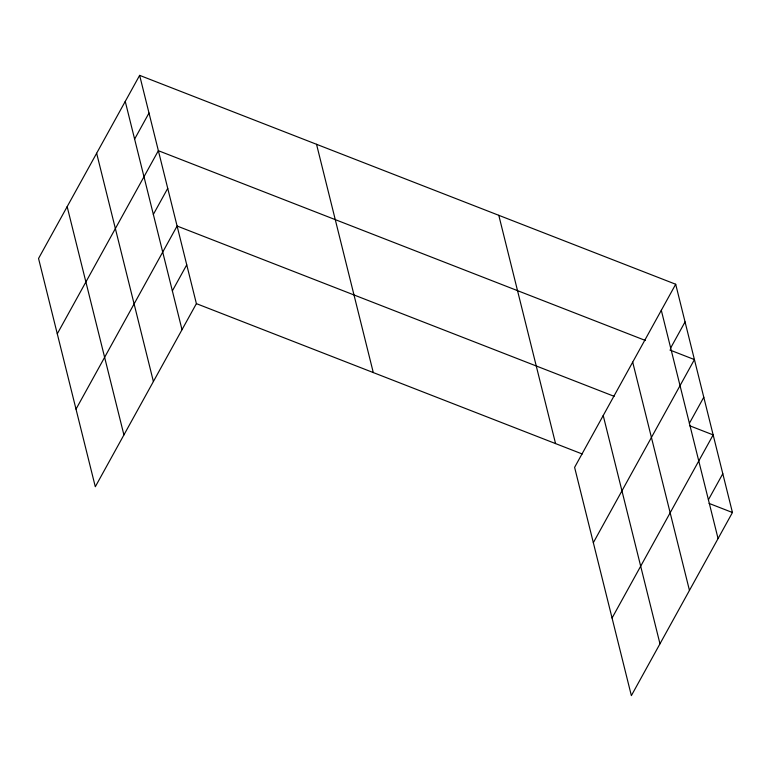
<?xml version="1.0" encoding="UTF-8"?>
<svg xmlns="http://www.w3.org/2000/svg" width="771" height="771" viewBox="0 0 771 771"><rect width="100%" height="100%" fill="white"/><g stroke="black" fill="none" stroke-linecap="round" stroke-linejoin="round"><path stroke-width="1.16" d="M139.638 75.365L38.55 258.487L95.305 486.752L196.393 303.639L139.638 75.365L675.695 284.248L732.45 512.513L631.362 695.635L574.607 467.361L675.695 284.248M134.617 139.088L149.005 113.029M57.276 333.814L158.363 150.692L645.472 340.503M153.342 214.415L167.731 188.365M76.011 409.141L177.099 226.028L614.13 396.323M172.357 290.889L186.746 264.829M670.674 347.962L685.053 321.912M593.333 542.688L694.42 359.575L669.941 350.034M689.399 423.298L703.788 397.238M612.068 618.024L713.156 434.902L689.785 425.804M708.414 499.772L722.803 473.712M196.393 303.639L582.25 453.994M709.089 503.415L732.45 512.513M661.306 310.299L718.061 538.572M632.692 362.129L689.457 590.403M603.221 415.53L659.976 643.804M498.789 215.311L555.554 443.585M316.534 144.293L373.289 372.566M125.249 101.425L182.014 329.699M96.645 153.256L153.4 381.529M67.164 206.657L123.919 434.931"/></g></svg>
